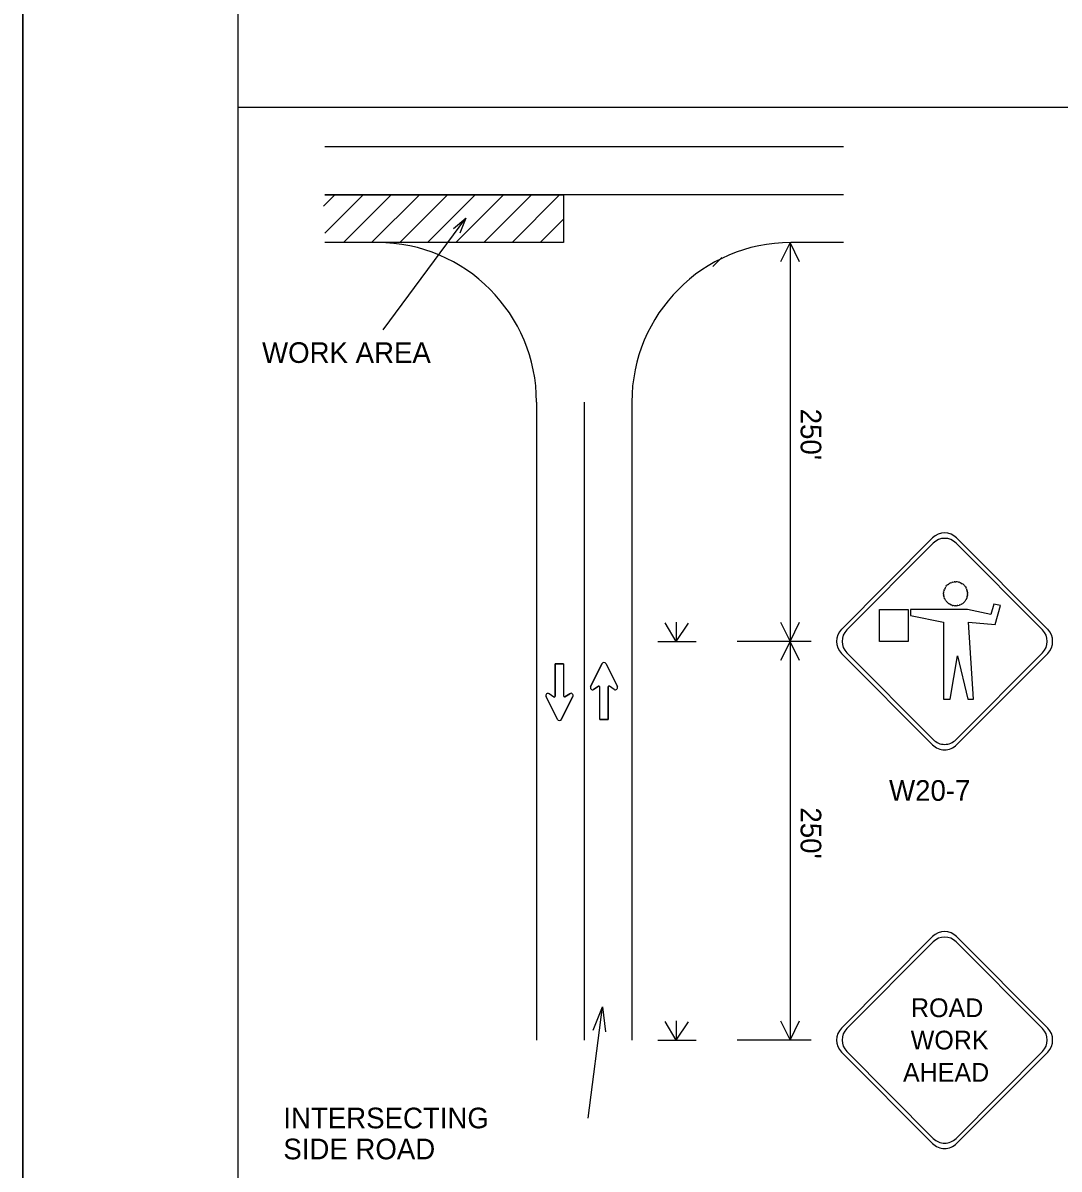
# Model space of a CAD drawing. Extents: x 0 to 34, y -0.3 to 22.
# Drawn here: x 0 to 6.02, y 3.57 to 10.23 of the extents above; entities that cross this region are included whole.
import ezdxf

# ---------------------------------------------------------------- set-up
doc = ezdxf.new("R2010")
doc.units = 0
for name, color, linetype in [('Level 1', 7, 'Continuous'), ('PlotBorder', 7, 'Continuous'), ('SHADE-GENERIC', 7, 'Continuous'), ('SHT-BNDRY', 7, 'Continuous'), ('SHT-FENCE', 7, 'Continuous')]:
    doc.layers.add(name, color=color, linetype=linetype)

msp = doc.modelspace()

# ---------------------------------------------------------------- linework, layer by layer
at = {"layer": 'Level 1'}
for p, q in [((1.25, 9.739), (28.7463, 9.739)), ((4.77, 9.5079), (1.7542, 9.5079)), ((1.7477, 9.1636), (1.8137, 9.2298)), ((4.77, 9.2298), (1.7542, 9.2298)), ((1.7542, 9.2298), (3.1427, 9.2298)), ((1.7542, 9.006), (1.9771, 9.2298)), ((1.8625, 8.9517), (2.1405, 9.2298)), ((2.0263, 8.9517), (2.304, 9.2298)), ((2.1898, 8.9517), (2.4673, 9.2298)), ((2.3523, 8.9517), (2.6293, 9.2298)), ((2.5162, 8.9517), (2.7928, 9.2298)), ((2.6795, 8.9517), (2.9561, 9.2298)), ((2.8429, 8.9517), (3.1195, 9.2298)), ((3.1427, 9.2298), (3.1427, 8.9517)), ((2.0934, 8.4452), (2.5745, 9.093)), ((2.5031, 9.0344), (2.5745, 9.093)), ((2.5745, 9.093), (2.5388, 9.0071)), ((3.0059, 8.9517), (3.1427, 9.0889)), ((3.1427, 8.9517), (1.7542, 8.9517)), ((4.4598, 8.9517), (4.4587, 8.9517)), ((4.4598, 8.9517), (4.4587, 8.9517)), ((4.4587, 8.9517), (4.4587, 4.3176)), ((4.77, 8.9517), (4.4623, 8.9517)), ((4.01, 8.8128), (4.0625, 8.8656)), ((2.9852, 8.0249), (2.9852, 4.3176)), ((3.2621, 8.0249), (3.2621, 4.3176)), ((3.5391, 8.0249), (3.5391, 4.3176)), ((4.7582, 6.7046), (5.2874, 7.236)), ((4.7881, 6.7011), (5.291, 7.2058)), ((5.4233, 7.2058), (5.9261, 6.7011)), ((5.4269, 7.236), (5.9561, 6.7046)), ((5.3512, 6.9224), (5.353, 6.9271)), ((5.3549, 6.9326), (5.353, 6.9271)), ((5.3549, 6.9326), (5.3567, 6.9382)), ((5.3595, 6.9437), (5.3567, 6.9382)), ((5.3595, 6.9437), (5.3632, 6.9512)), ((5.3669, 6.9549), (5.3632, 6.9512)), ((5.3669, 6.9549), (5.3706, 6.9604)), ((5.3743, 6.9632), (5.3706, 6.9604)), ((5.3743, 6.9632), (5.3789, 6.9669)), ((5.3826, 6.9697), (5.3789, 6.9669)), ((5.3826, 6.9697), (5.3881, 6.9734)), ((5.3937, 6.9753), (5.3881, 6.9734)), ((5.3937, 6.9753), (5.3992, 6.9771)), ((5.4047, 6.979), (5.3992, 6.9771)), ((5.4047, 6.979), (5.4121, 6.9808)), ((5.4158, 6.9808), (5.4121, 6.9808)), ((5.4158, 6.9808), (5.4214, 6.9808)), ((5.4297, 6.9808), (5.4214, 6.9808)), ((5.437, 6.979), (5.4297, 6.9808)), ((5.437, 6.979), (5.4407, 6.978)), ((5.4463, 6.9762), (5.4407, 6.978)), ((5.4463, 6.9762), (5.45, 6.9743)), ((5.4537, 6.9734), (5.45, 6.9743)), ((5.4537, 6.9734), (5.4592, 6.9697)), ((5.4638, 6.9669), (5.4592, 6.9697)), ((5.4638, 6.9669), (5.4684, 6.9623)), ((5.4721, 6.9586), (5.4684, 6.9623)), ((5.4721, 6.9586), (5.4749, 6.9549)), ((5.4786, 6.9512), (5.4749, 6.9549)), ((5.4786, 6.9512), (5.4814, 6.9456)), ((5.4841, 6.94), (5.4814, 6.9456)), ((5.4841, 6.94), (5.486, 6.9363)), ((5.4869, 6.9317), (5.486, 6.9363)), ((5.4869, 6.9317), (5.4887, 6.9271)), ((5.4897, 6.9215), (5.4887, 6.9271)), ((5.3512, 6.9224), (5.3512, 6.9159)), ((5.3512, 6.9104), (5.3512, 6.9159)), ((5.3512, 6.9104), (5.3512, 6.9057)), ((5.353, 6.9002), (5.3512, 6.9057)), ((5.353, 6.9002), (5.353, 6.8946)), ((5.3549, 6.8891), (5.353, 6.8946)), ((5.3549, 6.8891), (5.3567, 6.8835)), ((5.3586, 6.8789), (5.3567, 6.8835)), ((5.3586, 6.8789), (5.3613, 6.8752)), ((5.3641, 6.8715), (5.3613, 6.8752)), ((5.3641, 6.8715), (5.366, 6.8677)), ((5.366, 6.8677), (5.3697, 6.864)), ((5.3697, 6.864), (5.3733, 6.8613)), ((5.3733, 6.8613), (5.377, 6.8576)), ((5.4703, 6.8622), (5.4666, 6.8585)), ((5.4703, 6.8622), (5.474, 6.8668)), ((5.4758, 6.8696), (5.474, 6.8668)), ((5.4786, 6.8733), (5.4758, 6.8696)), ((5.4786, 6.8733), (5.4804, 6.877)), ((5.4832, 6.8807), (5.4804, 6.877)), ((5.4832, 6.8807), (5.486, 6.8863)), ((5.4878, 6.8937), (5.486, 6.89)), ((5.486, 6.89), (5.486, 6.8863)), ((5.4878, 6.8937), (5.4887, 6.8983)), ((5.4897, 6.903), (5.4887, 6.8983)), ((5.4897, 6.9215), (5.4906, 6.9159)), ((5.4897, 6.903), (5.4906, 6.9076)), ((5.4906, 6.9122), (5.4906, 6.9159)), ((5.4906, 6.9122), (5.4906, 6.9076)), ((4.9782, 6.6342), (4.9782, 6.8196)), ((4.9782, 6.8196), (5.1444, 6.8196)), ((5.1444, 6.8196), (5.1444, 6.6342)), ((5.4906, 6.8196), (5.1592, 6.8196)), ((5.1592, 6.8196), (5.1592, 6.7853)), ((5.3798, 6.8557), (5.377, 6.8576)), ((5.3798, 6.8557), (5.3844, 6.852)), ((5.389, 6.8501), (5.3844, 6.852)), ((5.389, 6.8501), (5.3955, 6.8464)), ((5.401, 6.8436), (5.3955, 6.8464)), ((5.401, 6.8436), (5.4066, 6.8436)), ((5.414, 6.8418), (5.4066, 6.8436)), ((5.414, 6.8418), (5.4186, 6.8418)), ((5.425, 6.8418), (5.4186, 6.8418)), ((5.425, 6.8418), (5.4306, 6.8427)), ((5.4343, 6.8436), (5.4306, 6.8427)), ((5.4343, 6.8436), (5.4407, 6.8455)), ((5.4454, 6.8464), (5.4407, 6.8455)), ((5.4454, 6.8464), (5.4509, 6.8483)), ((5.4546, 6.8511), (5.4509, 6.8483)), ((5.4546, 6.8511), (5.4583, 6.8529)), ((5.4629, 6.8557), (5.4583, 6.8529)), ((5.4629, 6.8557), (5.4666, 6.8585)), ((5.6254, 6.7908), (5.4906, 6.8196)), ((5.6438, 6.8501), (5.6254, 6.7908)), ((5.6808, 6.8436), (5.6438, 6.8501)), ((5.6512, 6.7324), (5.6808, 6.8436)), ((3.7966, 6.6347), (3.7336, 6.7419)), ((3.7966, 6.6347), (3.8683, 6.7407)), ((3.7983, 6.6347), (3.7983, 6.7461)), ((5.1592, 6.7853), (5.3512, 6.7454)), ((5.3512, 6.7454), (5.3512, 6.2987)), ((5.5257, 6.2987), (5.4961, 6.7454)), ((5.4961, 6.7454), (5.6512, 6.7324)), ((3.691, 6.6347), (3.8018, 6.6347)), ((3.8018, 6.6347), (3.9129, 6.6347)), ((3.9129, 6.6347), (3.9129, 6.6347)), ((4.5817, 6.6347), (4.1509, 6.6347)), ((4.4598, 6.6347), (4.4587, 6.6347)), ((4.4598, 6.6347), (4.4587, 6.6347)), ((5.1444, 6.6342), (4.9782, 6.6342)), ((5.2874, 6.0336), (4.7582, 6.5649)), ((5.291, 6.0637), (4.7881, 6.5682)), ((5.39, 6.2987), (5.4315, 6.5499)), ((5.9261, 6.5682), (5.4233, 6.0637)), ((5.9561, 6.5649), (5.4269, 6.0336)), ((5.4315, 6.5499), (5.4915, 6.2987)), ((3.0936, 6.5048), (3.0936, 6.3164)), ((3.1428, 6.5048), (3.0936, 6.5048)), ((3.1428, 6.5048), (3.1428, 6.3161)), ((3.3659, 6.5057), (3.2994, 6.3716)), ((3.388, 6.5054), (3.4548, 6.3716)), ((3.0583, 6.3309), (3.0859, 6.3121)), ((3.178, 6.3306), (3.1505, 6.3121)), ((3.3031, 6.3792), (3.3031, 6.3792)), ((3.3171, 6.3558), (3.3447, 6.3741)), ((3.3524, 6.1815), (3.3524, 6.3703)), ((3.4016, 6.1815), (3.4016, 6.37)), ((3.4368, 6.3555), (3.4093, 6.3741)), ((3.1071, 6.1809), (3.0405, 6.3147)), ((3.1292, 6.1807), (3.1957, 6.3147)), ((3.1921, 6.3071), (3.1921, 6.3071)), ((5.3512, 6.2987), (5.39, 6.2987)), ((5.4915, 6.2987), (5.5257, 6.2987)), ((3.3524, 6.1815), (3.4016, 6.1815)), ((4.7582, 4.3878), (5.2874, 4.919)), ((4.7881, 4.3843), (5.2909, 4.889)), ((5.4233, 4.889), (5.9261, 4.3843)), ((5.4268, 4.919), (5.956, 4.3878)), ((3.286, 3.8637), (3.3679, 4.5116)), ((3.315, 4.3755), (3.3679, 4.5116)), ((3.3679, 4.5116), (3.3854, 4.3655)), ((3.7966, 4.3176), (3.7336, 4.4249)), ((3.7966, 4.3176), (3.8683, 4.4237)), ((3.7983, 4.3176), (3.7983, 4.429)), ((3.691, 4.3176), (3.8018, 4.3176)), ((3.8018, 4.3176), (3.9129, 4.3176)), ((3.9129, 4.3176), (3.9129, 4.3176)), ((4.5817, 4.3176), (4.1509, 4.3176)), ((5.2874, 3.7168), (4.7582, 4.248)), ((5.2909, 3.7468), (4.7881, 4.2514)), ((5.9261, 4.2514), (5.4233, 3.7468)), ((5.956, 4.248), (5.4268, 3.7168))]:
    msp.add_line(p, q, dxfattribs=at)
for points in [[(4.514, 8.8405), (4.4587, 8.9517), (4.4033, 8.8405)], [(4.514, 8.8405), (4.4587, 8.9517), (4.4033, 8.8405)], [(4.4033, 6.7459), (4.4587, 6.6347), (4.514, 6.7459)], [(4.514, 6.5234), (4.4587, 6.6347), (4.4033, 6.5234)], [(4.514, 6.5234), (4.4587, 6.6347), (4.4033, 6.5234)], [(4.4033, 4.4288), (4.4587, 4.3176), (4.514, 4.4288)]]:
    msp.add_lwpolyline(points, dxfattribs=at)
for centre, major_axis, start_param, end_param in [((2.0619, 8.0249), (0, 0.9268), 4.712389, 6.283185), ((4.4623, 8.0249), (0, -0.9268), 3.141593, 4.712389), ((5.3571, 7.166), (0, 0.0989), 5.497787, 7.068583), ((5.3571, 7.1394), (0, 0.0939), 5.497787, 7.068583), ((4.8279, 6.6348), (0, -0.0989), 3.926991, 5.497787), ((4.8543, 6.6347), (0, -0.0939), 3.926991, 5.497787), ((5.8598, 6.6347), (0, 0.0939), 3.926991, 5.497787), ((5.8863, 6.6348), (0, 0.0989), 3.926991, 5.497787), ((3.3769, 6.5), (0, 0.0124), 5.175993, 7.390797), ((3.0515, 6.3203), (0, -0.0124), 2.5538, 5.176247), ((3.185, 6.3204), (0, 0.0124), 4.248951, 6.871398), ((3.3101, 6.366), (0, -0.0124), 4.248951, 6.871398), ((3.3473, 6.3701), (0, 0.00494), 4.712599, 6.872042), ((3.4064, 6.3701), (0, 0.00494), 5.694748, 7.854192), ((3.4436, 6.366), (0, 0.0124), 2.5538, 5.176247), ((3.0887, 6.3162), (0, -0.00494), 5.694748, 7.854192), ((3.1478, 6.3163), (0, -0.00494), 4.712599, 6.872042), ((3.1183, 6.1864), (0, -0.0124), 5.175993, 7.390797), ((5.3571, 6.13), (0, 0.0939), 2.356194, 3.926991), ((5.3571, 6.1035), (0, 0.0989), 2.356194, 3.926991), ((5.3571, 4.8491), (0, 0.0989), 5.497787, 7.068583), ((5.3571, 4.8225), (0, 0.0939), 5.497787, 7.068583), ((4.8279, 4.3179), (0, -0.0989), 3.926991, 5.497787), ((4.8543, 4.3178), (0, -0.0939), 3.926991, 5.497787), ((5.8598, 4.3178), (0, 0.0939), 3.926991, 5.497787), ((5.8863, 4.3179), (0, 0.0989), 3.926991, 5.497787), ((5.3571, 3.8131), (0, 0.0939), 2.356194, 3.926991), ((5.3571, 3.7866), (0, 0.0989), 2.356194, 3.926991)]:
    msp.add_ellipse(centre, major_axis=major_axis, ratio=0.996122, start_param=start_param, end_param=end_param, dxfattribs=at)
at = {"layer": 'PlotBorder'}
msp.add_lwpolyline([(0, 0), (34, 0), (34, 22), (0, 22)], close=True, dxfattribs=at)
at = {"layer": 'SHADE-GENERIC'}
for p, q in [((3.0936, 6.5048), (3.1428, 6.5048)), ((3.0936, 6.3164), (3.0936, 6.5048)), ((3.1428, 6.5048), (3.1428, 6.3161)), ((3.2994, 6.3716), (3.3659, 6.5057)), ((3.388, 6.5054), (3.4548, 6.3716)), ((3.0583, 6.3309), (3.0859, 6.3121)), ((3.1505, 6.3121), (3.178, 6.3306)), ((3.3447, 6.3741), (3.3171, 6.3558)), ((3.3524, 6.1815), (3.3524, 6.3703)), ((3.4016, 6.37), (3.4016, 6.1815)), ((3.4368, 6.3555), (3.4093, 6.3741)), ((3.1071, 6.1809), (3.0405, 6.3147)), ((3.1957, 6.3147), (3.1292, 6.1807)), ((3.4016, 6.1815), (3.3524, 6.1815))]:
    msp.add_line(p, q, dxfattribs=at)
for centre, major_axis, start_param, end_param in [((3.3769, 6.5), (0, 0.0124), 5.175993, 7.390797), ((3.0515, 6.3203), (0, -0.0124), 2.5538, 5.176247), ((3.185, 6.3204), (0, 0.0124), 4.248951, 6.871398), ((3.3101, 6.366), (0, -0.0124), 4.248951, 6.871398), ((3.4436, 6.366), (0, 0.0124), 2.5538, 5.176247), ((3.0887, 6.3162), (0, -0.00494), 5.694748, 7.854192), ((3.1478, 6.3163), (0, -0.00494), 4.712599, 6.872042), ((3.1183, 6.1864), (0, -0.0124), 5.175993, 7.390797)]:
    msp.add_ellipse(centre, major_axis=major_axis, ratio=0.996122, start_param=start_param, end_param=end_param, dxfattribs=at)
at = {"layer": 'SHT-BNDRY'}
msp.add_lwpolyline([(1.25, 0.5), (33.5, 0.5), (33.5, 21.5), (1.25, 21.5)], close=True, dxfattribs=at)
at = {"layer": 'SHT-FENCE'}
msp.add_lwpolyline([(0, 22), (34, 22), (34, 0), (0, 0)], close=True, dxfattribs=at)

# ---------------------------------------------------------------- texts
at = {"layer": 'Level 1'}
for s, height, p in [('WORK AREA', 0.12, (1.3899, 8.2528)), ('W20-7', 0.12, (5.0341, 5.7082)), ('ROAD', 0.10874, (5.1616, 4.4512)), ('WORK', 0.10874, (5.1599, 4.2634)), ('AHEAD', 0.10874, (5.115, 4.0757)), ('INTERSECTING', 0.12, (1.5135, 3.805)), ('SIDE ROAD', 0.12, (1.5135, 3.625))]:
    msp.add_text(s, height=height, dxfattribs=at).set_placement(p)
for p in [(4.5201, 7.9868), (4.5201, 5.6697)]:
    msp.add_text("250'", height=0.12, rotation=270, dxfattribs=at).set_placement(p)

doc.saveas('drawing.dxf')
